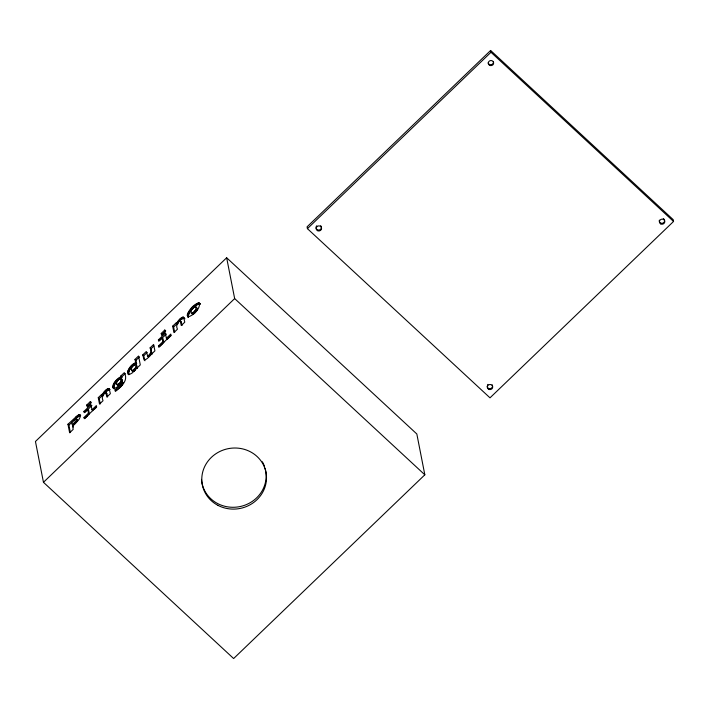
<?xml version="1.0" encoding="UTF-8"?>
<svg xmlns="http://www.w3.org/2000/svg" width="709" height="709" viewBox="0 0 709 709"><rect width="100%" height="100%" fill="white"/><g stroke="black" fill="none" stroke-linecap="round" stroke-linejoin="round"><path stroke-width="1.06" d="M151.177 353.312C149.732 356.015 147.312 359.685 144.033 359.888L142.766 354.899L146.302 351.504L147.676 356.015C150.822 354.597 151.629 350.84 150.104 347.853L153.64 344.45L154.899 350.866L151.363 354.261L151.177 353.312L152.125 354.199M149.927 354.092L150.875 354.97L151.77 353.188L151.052 348.731L150.104 347.853M119.245 383.454L120.955 381.194L121.053 378.544L118.5 379.652L116.418 382.984L116.4 383.923L117.676 385.43L120.202 384.331L119.245 383.454L116.728 384.544M120.238 382.346L121.186 383.232L122.302 380.972L122.32 380.033L121.053 378.544M120.929 376.869L120.76 376.045L124.297 372.65C128.932 380.848 120.716 386.83 115.337 391.395L115.035 389.853C117.472 387.557 122.267 385.395 121.833 381.477C119.972 384.384 117.224 388.364 113.475 388.355C111.455 383.764 117.012 378.624 120.929 376.869L121.877 377.746C117.862 379.554 113.192 384.092 114.043 388.86L113.094 387.983M115.035 389.853L115.992 390.73C118.421 388.435 123.215 386.281 122.781 382.355L121.833 381.477M73.249 425.63L72.291 424.753L76.155 420.703L76.669 419.054L75.774 418.762L73.266 420.836M73.904 424.895C76.209 422.041 81.056 419.134 80.144 414.933L79.124 414.703L77.334 415.66L67.967 424.248L69.642 432.791L73.204 429.37L72.575 426.171L77.565 420.694L76.377 418.638M127.602 372.385C128.329 368.184 131.741 364.293 135.676 362.795L136.633 363.673C132.539 365.374 127.842 369.992 128.852 374.786L127.602 372.385L128.551 373.262M187.256 315.097C188.957 309.789 193.575 304.143 199.114 302.92L199.557 303.275C199.929 309.292 193.495 315.47 187.991 316.914L187.256 315.097L188.497 317.446L187.548 316.568M188.204 315.975C189.915 310.675 194.532 305.021 200.062 303.807L200.514 304.152L199.114 302.92M135.756 367.2L136.137 365.108L135.189 364.293L133.274 365.507L131.573 367.758L131.537 370.515L133.097 371.551L133.948 371.197L135.995 369.229L135.047 368.352L135.756 367.2L136.704 368.086L137.085 365.986L135.189 364.293M191.847 313.316L193.938 311.933L195.835 309.478L195.932 306.634L194.319 306.962L191.262 310.365L191.173 313.201L192.795 314.193L193.734 313.768L196.792 310.356L197.226 308.185L195.259 306.527M103.089 393.194L104.037 394.08L102.92 396.136L101.963 395.25C103.372 392.857 106.917 386.733 110.063 389.551L107.874 390.216L104.994 392.901L104.037 392.015M178.446 320.521L179.404 321.399L180.281 321.124L181.274 325.528L184.783 322.152L183.516 317.171C180.246 317.375 177.826 321.053 176.373 323.747L176.186 322.79L172.677 326.167L173.935 332.574L177.445 329.198C174.618 324.19 180.175 319.059 184.464 318.057L184.916 318.873M177.33 324.633L178.446 322.577L177.498 321.7M137.519 368.228L136.571 367.351C134.852 370.293 132.06 374.627 128.267 374.343L127.895 373.909M122.258 383.339L122.781 382.355M133.097 371.551L132.158 370.718L135.047 368.352M226.65 257.757L35.45 441.485L43.462 482.306L233.633 658.537L424.833 474.808L416.83 433.988L226.65 257.757L234.661 298.578L424.833 474.808M86.826 404.945L90.362 401.551L91.319 402.428L87.774 405.832L86.826 404.945L87.216 406.904L90.752 403.51L90.362 401.551M161.235 333.443L164.772 330.048L165.72 330.926L162.184 334.329L161.235 333.443L161.617 335.401L165.162 332.007L164.772 330.048M135.676 362.795L135.011 359.392L138.539 355.998L140.285 364.913L136.757 368.299L136.571 367.351M136.633 363.673L135.96 360.269L139.487 356.884M70.377 432.605L68.915 425.125L77.042 417.504L80.675 415.554L79.727 414.668M87.694 409.359L88.448 413.196L89.396 414.074L88.643 410.236L87.694 409.359L84.229 412.682L83.972 411.397L90.974 404.671L91.984 409.793L92.932 410.679M107.626 396.934L106.829 393.504L105.481 392.52C102.344 393.938 101.511 397.705 103.035 400.7L99.526 404.077L98.267 397.66L101.777 394.293L101.963 395.25M162.104 337.856L162.857 341.694L163.806 342.571L163.052 338.734L162.104 337.856L158.639 341.18L158.382 339.895L165.383 333.168L166.393 338.29L167.342 339.177L171.002 335.658M91.931 405.548L84.929 412.275L83.972 411.397M100.261 403.891L99.216 398.547L102.725 395.17M121.877 377.746L121.718 376.931L125.254 373.528M144.99 360.766L143.714 355.785L147.25 352.382M151.052 348.731L153.888 346.01M166.34 334.045L159.339 340.781L158.382 339.895M174.671 332.388L173.625 327.044L177.135 323.667M91.984 409.793L96.371 405.575L96.628 406.86L84.291 418.718L84.043 417.424L88.448 413.196M166.393 338.29L170.78 334.072L171.037 335.357L158.701 347.215L158.453 345.921L162.857 341.694M87.925 415.483L84.991 418.31L84.043 417.424M94.394 409.27L96.592 407.161M163.07 343.28L159.401 346.807L158.453 345.921M490.628 50.463L307.068 226.845L307.422 228.653L489.999 397.838L673.55 221.456L673.196 219.648L490.628 50.463L490.983 52.271L673.55 221.456M43.462 482.306L234.661 298.578M307.422 228.653L490.983 52.271M147.295 355.918L148.624 356.902L150.051 355.883L149.103 355.005M180.254 322.205L181.238 322.001L182.027 325.431M105.845 393.708L106.829 393.504M120.495 379.687L122.001 379.421M76.723 419.639L77.325 419.515M192.795 314.193L191.785 313.413M198.467 302.858L199.424 303.736M197.634 303.08L198.582 303.957M196.632 303.567L197.581 304.445M195.507 304.312L196.464 305.189M194.257 305.304L195.214 306.191M192.883 306.563L193.841 307.44M195.835 309.478L196.792 310.356M195.055 310.702L196.003 311.579M191.536 307.919L192.493 308.805M193.938 311.933L194.886 312.811M190.358 309.257L191.315 310.134M192.786 312.882L193.734 313.768M189.347 310.56L190.304 311.446M188.505 311.845L189.463 312.722M187.858 313.05L188.816 313.936M187.442 314.14L188.399 315.018M183.135 317.056L184.083 317.933M182.638 317.127L183.587 318.004M182.036 317.384L182.984 318.27M181.336 317.836L182.284 318.722M180.529 318.474L181.477 319.36M179.625 319.307L180.573 320.184M180.281 321.124L181.238 322.001M179.891 321.017L180.848 321.904M176.789 322.79L177.737 323.676M172.677 326.167L173.625 327.044M150.822 352.302L151.77 353.188M150.512 353.171L151.46 354.057M148.27 355.714L149.218 356.6M147.676 356.015L148.624 356.902M142.766 354.899L143.714 355.785M135.011 359.392L135.96 360.269M134.887 363.008L135.836 363.885M134.01 363.451L134.958 364.337M133.053 364.134L134.001 365.02M132.007 365.055L132.955 365.941M130.881 366.198L131.839 367.085M134.045 369.469L135.002 370.346M129.924 367.315L130.873 368.201M133 370.32L133.948 371.197M129.118 368.414L130.075 369.292M128.48 369.486L129.428 370.364M128.001 370.515L128.958 371.392M127.709 371.481L128.666 372.358M120.76 376.045L121.718 376.931M120.229 377.037L121.177 377.924M119.36 377.507L121.363 379.315M121.354 380.095L122.302 380.972M118.35 378.243L119.298 379.129M120.955 381.194L121.904 382.071M121.966 382.169L122.914 383.046M121.904 382.957L122.861 383.835M117.242 379.235L118.19 380.113M121.461 383.897L122.409 384.774M116.17 380.334L117.118 381.212M120.601 385.022L121.549 385.9M115.23 381.433L116.179 382.319M118.217 384.287L119.174 385.164M117.357 384.659L118.306 385.536M114.424 382.541L115.372 383.418M113.759 383.64L114.716 384.517M113.263 384.695L114.211 385.581M112.944 385.669L113.892 386.556M112.82 386.565L113.768 387.442M112.873 387.362L113.821 388.248M108.725 388.559L109.673 389.436M108.229 388.629L109.177 389.507M107.626 388.887L108.574 389.773M106.926 389.338L107.874 390.216M106.12 389.977L107.068 390.863M105.216 390.81L106.164 391.687M105.481 392.52L106.439 393.406M102.38 394.293L103.337 395.17M98.267 397.66L99.216 398.547M79.124 414.703L80.082 415.58M78.336 415.022L79.293 415.899M77.334 415.66L78.291 416.537M76.085 416.626L77.042 417.504M76.669 419.054L77.618 419.941M76.607 419.817L77.565 420.694M76.155 420.703L77.104 421.589M75.234 421.846L76.182 422.732M73.754 423.344L74.702 424.23M72.575 426.171L73.523 427.048M67.967 424.248L68.915 425.125M109.106 388.674L110.374 393.655L106.864 397.022L105.871 392.618M117.348 384.81L117.676 385.43M148.021 356.299L148.243 356.795M71.804 422.245L72.291 424.753M265.069 468.224A32.428 30.478 -11.1 0 1 238.968 506.775A32.428 30.478 -11.1 0 1 201.498 479.364M262.365 461.781A32.428 30.478 -11.1 0 1 264.466 466.336M492.188 384.819A2.703 2.544 -11.1 0 1 490.539 388.576A2.703 2.544 -11.1 0 1 487.154 386.183M487.517 384.907A2.703 2.544 -11.1 0 1 487.943 384.367M664.271 219.462A2.703 2.544 -11.1 0 1 662.277 223.291A2.703 2.544 -11.1 0 1 659.326 220.171M663.287 218.549A2.703 2.544 -11.1 0 1 663.846 218.939M321.301 226.809A2.703 2.544 -11.1 0 1 317.986 230A2.703 2.544 -11.1 0 1 316.79 225.763M320.601 225.684A2.703 2.544 -11.1 0 1 321.026 226.206M493.375 61.461A2.703 2.544 -11.1 0 1 491.461 64.608A2.703 2.544 -11.1 0 1 488.164 62.879M217.893 505.331A32.428 30.478 -11.1 0 0 266.504 477.919A32.428 30.478 -11.1 0 0 218.044 452.422A32.428 30.478 -11.1 0 0 217.893 505.331M488.669 389.268A2.703 2.544 -11.1 0 0 492.72 386.99A2.703 2.544 -11.1 0 0 488.687 384.863A2.703 2.544 -11.1 0 0 488.669 389.268M660.753 223.911A2.703 2.544 -11.1 0 0 664.803 221.633A2.703 2.544 -11.1 0 0 660.77 219.506A2.703 2.544 -11.1 0 0 660.753 223.911M317.517 230.664A2.703 2.544 -11.1 0 0 321.567 228.378A2.703 2.544 -11.1 0 0 317.526 226.251A2.703 2.544 -11.1 0 0 317.517 230.664M489.6 65.308A2.703 2.544 -11.1 0 0 493.65 63.021A2.703 2.544 -11.1 0 0 489.609 60.894A2.703 2.544 -11.1 0 0 489.6 65.308"/></g></svg>
